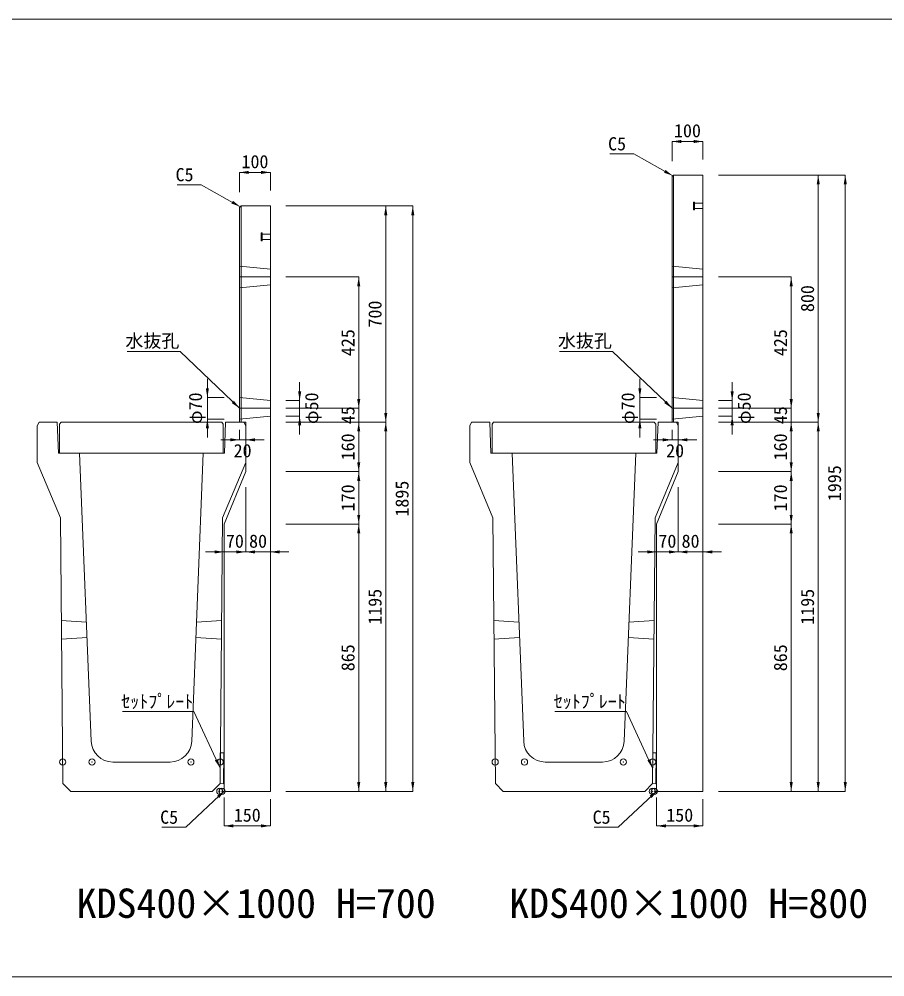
# Model space of a CAD drawing. Units: millimetres at full size, sheet at 1:40. Extents: x 172874 to 199766, y 869448 to 902797.
# Drawn here: x 179708 to 182510, y 869448 to 872548 of the extents above; entities that cross this region are included whole.
import ezdxf
from ezdxf.enums import TextEntityAlignment as Align

# ---------------------------------------------------------------- set-up
doc = ezdxf.new("R2010")
doc.units = ezdxf.units.MM
doc.header["$LTSCALE"] = 40
doc.header["$PDMODE"] = 32
doc.header["$PDSIZE"] = 20
doc.linetypes.add('DASHED', pattern=[7.5, 6, -1.5])
doc.linetypes.add('USER3', pattern=[1.35, 0.75, -0.6])
for name, color, linetype, lineweight in [('セットプレート', 3, 'Continuous', 13), ('パネックスKDS', 2, 'Continuous', 13), ('図枠', 5, 'Continuous', 13), ('寸法線', 7, 'Continuous', 13), ('引出線', 4, 'Continuous', 13), ('本体', 2, 'Continuous', 13), ('補助線', 8, 'Continuous', 13), ('ｲﾝｻｰﾄ', 3, 'USER3', 5)]:
    doc.layers.add(name, color=color, linetype=linetype, lineweight=lineweight)
doc.layers.add('文字', color=7, linetype='Continuous')
doc.styles.add('ＭＳ ゴシック', font='')
doc.styles.get('ＭＳ ゴシック').set_extended_font_data('MS Gothic')

# ---------------------------------------------------------------- blocks, each defined once
blk = doc.blocks.new('filled_arrow')
at = {"color": 0, "linetype": 'Continuous', "lineweight": -2}
blk.add_solid([(7.5, 1.25), (0, 0), (7.5, -1.25)], dxfattribs=at)

msp = doc.modelspace()

# ---------------------------------------------------------------- linework, layer by layer
at = {"layer": 'セットプレート'}
for points in [[(180358.13, 870073.73), (180369.13, 870073.62), (180370.08, 870173.62), (180359.08, 870173.72)], [(181758.13, 870073.73), (181769.13, 870073.62), (181770.08, 870173.62), (181759.08, 870173.72)]]:
    msp.add_lwpolyline(points, close=True, dxfattribs=at)
at = {"layer": 'パネックスKDS'}
for p, q in [((181821.29, 872038.73), (181826.29, 872043.73)), ((181821.29, 871243.73), (181821.29, 872038.73)), ((181826.29, 872043.73), (181921.29, 872043.73)), ((181921.29, 870048.73), (181921.29, 872043.73)), ((180421.29, 871938.73), (180426.29, 871943.73)), ((180421.29, 871243.73), (180421.29, 871938.73)), ((180426.29, 871943.73), (180521.29, 871943.73)), ((180521.29, 870048.73), (180521.29, 871943.73)), ((180421.29, 871243.73), (180441.29, 871243.73)), ((180441.29, 871083.73), (180441.29, 871243.73)), ((181821.29, 871243.73), (181841.29, 871243.73)), ((181841.29, 871083.73), (181841.29, 871243.73)), ((180441.29, 871083.73), (180371.29, 870913.73)), ((181841.29, 871083.73), (181771.29, 870913.73)), ((180371.29, 870053.73), (180371.29, 870913.73)), ((181771.29, 870053.73), (181771.29, 870913.73)), ((180371.29, 870053.73), (180376.29, 870048.73)), ((180376.29, 870048.73), (180521.29, 870048.73)), ((181771.29, 870053.73), (181776.29, 870048.73)), ((181776.29, 870048.73), (181921.29, 870048.73))]:
    msp.add_line(p, q, dxfattribs=at)
at = {"layer": 'パネックスKDS', "lineweight": 5}
for p, q in [((181826.29, 871243.73), (181826.29, 872043.73)), ((180426.29, 871243.73), (180426.29, 871943.73))]:
    msp.add_line(p, q, dxfattribs=at)
at = {"layer": 'パネックスKDS', "linetype": 'DASHED', "lineweight": 9}
for p, q in [((180421.29, 871748.73), (180521.29, 871738.73)), ((181821.29, 871748.73), (181921.29, 871738.73)), ((180421.29, 871678.73), (180521.29, 871688.73)), ((181821.29, 871678.73), (181921.29, 871688.73)), ((180421.29, 871323.73), (180521.29, 871313.73)), ((181821.29, 871323.73), (181921.29, 871313.73)), ((180421.29, 871253.73), (180521.29, 871263.73)), ((181821.29, 871253.73), (181921.29, 871263.73))]:
    msp.add_line(p, q, dxfattribs=at)
at = {"layer": '図枠'}
for p, q in [((172874.21, 872548.33), (185274.21, 872548.33)), ((172874.21, 872548.33), (185274.21, 872548.33)), ((172874.21, 869448.33), (185274.21, 869448.33))]:
    msp.add_line(p, q, dxfattribs=at)
at = {"layer": '寸法線'}
for p, q in [((181821.29, 872152.28), (181921.29, 872152.28)), ((181821.29, 872088.73), (181821.29, 872152.28)), ((181921.29, 872093.73), (181921.29, 872152.28)), ((180421.29, 872052.28), (180521.29, 872052.28)), ((180421.29, 871988.73), (180421.29, 872052.28)), ((180521.29, 871993.73), (180521.29, 872052.28)), ((181971.29, 872043.73), (182382.13, 872043.73)), ((181971.29, 872043.73), (182294.63, 872043.73)), ((182294.63, 871243.73), (182294.63, 872043.73)), ((182382.13, 870048.73), (182382.13, 872043.73)), ((180571.29, 871943.73), (180982.13, 871943.73)), ((180571.29, 871943.73), (180894.63, 871943.73)), ((180894.63, 871243.73), (180894.63, 871943.73)), ((180982.13, 870048.73), (180982.13, 871943.73)), ((180571.29, 871713.73), (180807.13, 871713.73)), ((180807.13, 871288.73), (180807.13, 871713.73)), ((181971.29, 871713.73), (182207.13, 871713.73)), ((182207.13, 871288.73), (182207.13, 871713.73)), ((180317.22, 871383.73), (180317.22, 871193.73)), ((181717.22, 871383.73), (181717.22, 871193.73)), ((180615.96, 871373.73), (180615.96, 871203.73)), ((180807.13, 871348.73), (180807.13, 871183.73)), ((182015.96, 871373.73), (182015.96, 871203.73)), ((182207.13, 871348.73), (182207.13, 871183.73)), ((180371.29, 871323.73), (180317.22, 871323.73)), ((181771.29, 871323.73), (181717.22, 871323.73)), ((180571.29, 871313.73), (180615.96, 871313.73)), ((180571.29, 871288.73), (180807.13, 871288.73)), ((180571.29, 871288.73), (180807.13, 871288.73)), ((181971.29, 871313.73), (182015.96, 871313.73)), ((181971.29, 871288.73), (182207.13, 871288.73)), ((181971.29, 871288.73), (182207.13, 871288.73)), ((180571.29, 871263.73), (180615.96, 871263.73)), ((181971.29, 871263.73), (182015.96, 871263.73)), ((180371.29, 871253.73), (180317.22, 871253.73)), ((180571.29, 871243.73), (180894.63, 871243.73)), ((180571.29, 871243.73), (180807.13, 871243.73)), ((180571.29, 871243.73), (180894.63, 871243.73)), ((180571.29, 871243.73), (180807.13, 871243.73)), ((180807.13, 871243.73), (180807.13, 871083.73)), ((180894.63, 871243.73), (180894.63, 870048.73)), ((181771.29, 871253.73), (181717.22, 871253.73)), ((181971.29, 871243.73), (182294.63, 871243.73)), ((181971.29, 871243.73), (182207.13, 871243.73)), ((181971.29, 871243.73), (182294.63, 871243.73)), ((181971.29, 871243.73), (182207.13, 871243.73)), ((182207.13, 871243.73), (182207.13, 871083.73)), ((182294.63, 871243.73), (182294.63, 870048.73)), ((180421.29, 871218.73), (180421.29, 871186.65)), ((180441.29, 871218.73), (180441.29, 871186.65)), ((181821.29, 871218.73), (181821.29, 871186.65)), ((181841.29, 871218.73), (181841.29, 871186.65)), ((180361.29, 871186.65), (180501.29, 871186.65)), ((181761.29, 871186.65), (181901.29, 871186.65)), ((180571.29, 871083.73), (180807.13, 871083.73)), ((180571.29, 871083.73), (180807.13, 871083.73)), ((180807.13, 871083.73), (180807.13, 870913.73)), ((181971.29, 871083.73), (182207.13, 871083.73)), ((181971.29, 871083.73), (182207.13, 871083.73)), ((182207.13, 871083.73), (182207.13, 870913.73)), ((180441.29, 871033.73), (180441.29, 870823.73)), ((180441.29, 871033.73), (180441.29, 870823.73)), ((180521.29, 871033.73), (180521.29, 870823.73)), ((181841.29, 871033.73), (181841.29, 870823.73)), ((181841.29, 871033.73), (181841.29, 870823.73)), ((181921.29, 871033.73), (181921.29, 870823.73)), ((180571.29, 870913.73), (180807.13, 870913.73)), ((180571.29, 870913.73), (180807.13, 870913.73)), ((180807.13, 870913.73), (180807.13, 870048.73)), ((181971.29, 870913.73), (182207.13, 870913.73)), ((181971.29, 870913.73), (182207.13, 870913.73)), ((182207.13, 870913.73), (182207.13, 870048.73)), ((180371.29, 870861.99), (180371.29, 870823.73)), ((181771.29, 870861.99), (181771.29, 870823.73)), ((180501.29, 870823.73), (180311.29, 870823.73)), ((180381.29, 870823.73), (180581.29, 870823.73)), ((181901.29, 870823.73), (181711.29, 870823.73)), ((181781.29, 870823.73), (181981.29, 870823.73)), ((180571.29, 870048.73), (180982.13, 870048.73)), ((180571.29, 870048.73), (180894.63, 870048.73)), ((180571.29, 870048.73), (180807.13, 870048.73)), ((181971.29, 870048.73), (182382.13, 870048.73)), ((181971.29, 870048.73), (182294.63, 870048.73)), ((181971.29, 870048.73), (182207.13, 870048.73)), ((180371.29, 870028.73), (180371.29, 869936.93)), ((180521.29, 870023.73), (180521.29, 869936.93)), ((181771.29, 870028.73), (181771.29, 869936.93)), ((181921.29, 870023.73), (181921.29, 869936.93)), ((180371.29, 869936.93), (180521.29, 869936.93)), ((181771.29, 869936.93), (181921.29, 869936.93))]:
    msp.add_line(p, q, dxfattribs=at)
at = {"layer": '引出線'}
for points in [[(181823.79, 872041.23), (181697.42, 872112.31), (181619.65, 872112.31)], [(180423.79, 871941.23), (180297.42, 872012.31), (180219.65, 872012.31)], [(180421.29, 871288.73), (180228.83, 871472.18), (180057.09, 871472.18)], [(181821.29, 871288.73), (181628.83, 871472.18), (181457.09, 871472.18)], [(180358.6, 870123.73), (180273.76, 870307.19), (180042.4, 870307.19)], [(181758.6, 870123.73), (181673.76, 870307.19), (181442.4, 870307.19)], [(180373.79, 870051.23), (180247.42, 869932.58), (180169.65, 869932.58)], [(181773.79, 870051.23), (181647.42, 869932.58), (181569.65, 869932.58)]]:
    msp.add_lwpolyline(points, dxfattribs=at)
at = {"layer": '本体'}
for p, q in [((179772.29, 871243.73), (179766.29, 871231.73)), ((179766.29, 871231.73), (179766.29, 871113.73)), ((179772.29, 871243.73), (179831.29, 871243.73)), ((179831.29, 871243.73), (179835.29, 871143.73)), ((180376.29, 871243.73), (180372.29, 871143.73)), ((180376.29, 871243.73), (180435.29, 871243.73)), ((180435.29, 871243.73), (180441.29, 871231.73)), ((180441.29, 871231.73), (180441.29, 871113.73)), ((181172.29, 871243.73), (181166.29, 871231.73)), ((181166.29, 871231.73), (181166.29, 871113.73)), ((181172.29, 871243.73), (181231.29, 871243.73)), ((181231.29, 871243.73), (181235.29, 871143.73)), ((181776.29, 871243.73), (181772.29, 871143.73)), ((181776.29, 871243.73), (181835.29, 871243.73)), ((181835.29, 871243.73), (181841.29, 871231.73)), ((181841.29, 871231.73), (181841.29, 871113.73)), ((179835.29, 871143.73), (179903.79, 871143.73)), ((179903.79, 871143.73), (179941.1, 870210.93)), ((180303.79, 871143.73), (180266.48, 870210.93)), ((180303.79, 871143.73), (180372.29, 871143.73)), ((181235.29, 871143.73), (181303.79, 871143.73)), ((181303.79, 871143.73), (181341.1, 870210.93)), ((181703.79, 871143.73), (181666.48, 870210.93)), ((181703.79, 871143.73), (181772.29, 871143.73)), ((179766.29, 871113.73), (179841.29, 870933.73)), ((180441.29, 871113.73), (180366.29, 870933.73)), ((181166.29, 871113.73), (181241.29, 870933.73)), ((181841.29, 871113.73), (181766.29, 870933.73)), ((179841.29, 870933.73), (179849.46, 870073.73)), ((180366.29, 870933.73), (180358.13, 870073.73)), ((181241.29, 870933.73), (181249.46, 870073.73)), ((181766.29, 870933.73), (181758.13, 870073.73)), ((179844.44, 870601.73), (179925.67, 870596.73)), ((180281.91, 870596.73), (180363.14, 870601.73)), ((181244.44, 870601.73), (181325.67, 870596.73)), ((181681.91, 870596.73), (181763.14, 870601.73)), ((179927.67, 870546.73), (179845.01, 870541.73)), ((180279.91, 870546.73), (180362.57, 870541.73)), ((181327.67, 870546.73), (181245.01, 870541.73)), ((181679.91, 870546.73), (181762.57, 870541.73)), ((180011.05, 870143.73), (180196.54, 870143.73)), ((181411.05, 870143.73), (181596.54, 870143.73)), ((179874.69, 870048.73), (179849.46, 870073.73)), ((179874.69, 870048.73), (180332.89, 870048.73)), ((180332.89, 870048.73), (180358.13, 870073.73)), ((181274.69, 870048.73), (181249.46, 870073.73)), ((181274.69, 870048.73), (181732.89, 870048.73)), ((181732.89, 870048.73), (181758.13, 870073.73))]:
    msp.add_line(p, q, dxfattribs=at)
at = {"layer": '本体', "lineweight": 20}
for points in [[(179838.79, 871237.73), (179843.79, 871243.73), (180363.79, 871243.73), (180368.79, 871237.73), (180368.79, 871143.73), (179838.79, 871143.73)], [(181238.79, 871237.73), (181243.79, 871243.73), (181763.79, 871243.73), (181768.79, 871237.73), (181768.79, 871143.73), (181238.79, 871143.73)]]:
    msp.add_lwpolyline(points, close=True, dxfattribs=at)
at = {"layer": '本体'}
for centre, start, end in [((180011.05, 870213.73), 182.29061, 270), ((180196.54, 870213.73), 270, 357.70939), ((181411.05, 870213.73), 182.29061, 270), ((181596.54, 870213.73), 270, 357.70939)]:
    msp.add_arc(centre, 70, start, end, dxfattribs=at)
at = {"layer": '補助線'}
for p, q in [((180421.29, 871713.73), (180521.29, 871713.73)), ((181821.29, 871713.73), (181921.29, 871713.73)), ((180421.29, 871288.73), (180521.29, 871288.73)), ((181821.29, 871288.73), (181921.29, 871288.73))]:
    msp.add_line(p, q, dxfattribs=at)
for p in [(179848.79, 870143.73), (179943.79, 870143.73), (180263.79, 870143.73), (180358.79, 870143.73), (181248.79, 870143.73), (181343.79, 870143.73), (181663.79, 870143.73), (181758.79, 870143.73), (180357.29, 870048.73), (180364.29, 870048.73), (180364.29, 870048.73), (181757.29, 870048.73), (181764.29, 870048.73), (181764.29, 870048.73)]:
    msp.add_point(p, dxfattribs=at)
at = {"layer": 'ｲﾝｻｰﾄ'}
for p, q in [((181891.29, 871956.23), (181891.29, 871931.23)), ((181894.29, 871956.23), (181891.29, 871956.23)), ((181894.29, 871931.23), (181894.29, 871956.23)), ((181921.29, 871952.23), (181894.29, 871952.23)), ((181891.29, 871931.23), (181894.29, 871931.23)), ((181894.29, 871935.23), (181921.29, 871935.23)), ((180491.29, 871856.23), (180491.29, 871831.23)), ((180494.29, 871856.23), (180491.29, 871856.23)), ((180494.29, 871831.23), (180494.29, 871856.23)), ((180521.29, 871852.23), (180494.29, 871852.23)), ((180491.29, 871831.23), (180494.29, 871831.23)), ((180494.29, 871835.23), (180521.29, 871835.23))]:
    msp.add_line(p, q, dxfattribs=at)

# ---------------------------------------------------------------- block references
at = {"layer": '寸法線', "xscale": 4, "yscale": 4}
for p in [(181821.29, 872152.28), (180421.29, 872052.28), (180441.29, 871186.65), (181841.29, 871186.65), (180441.29, 870823.73), (180521.29, 870823.73), (181841.29, 870823.73), (181921.29, 870823.73), (180371.29, 869936.93), (181771.29, 869936.93)]:
    msp.add_blockref('filled_arrow', p, dxfattribs=at)
for p, rotation in [((181921.29, 872152.28), 180), ((180521.29, 872052.28), 180), ((182294.63, 872043.73), 270), ((182382.13, 872043.73), 270), ((180894.63, 871943.73), 270), ((180982.13, 871943.73), 270), ((180807.13, 871713.73), 270), ((182207.13, 871713.73), 270), ((180317.22, 871323.73), 90), ((181717.22, 871323.73), 90), ((180615.96, 871313.73), 90), ((180807.13, 871288.73), 90), ((180807.13, 871288.73), 90), ((182015.96, 871313.73), 90), ((182207.13, 871288.73), 90), ((182207.13, 871288.73), 90), ((180615.96, 871263.73), 270), ((180894.63, 871243.73), 90), ((182015.96, 871263.73), 270), ((182294.63, 871243.73), 90), ((180317.22, 871253.73), 270), ((180807.13, 871243.73), 270), ((180807.13, 871243.73), 270), ((180894.63, 871243.73), 270), ((181717.22, 871253.73), 270), ((182207.13, 871243.73), 270), ((182207.13, 871243.73), 270), ((182294.63, 871243.73), 270), ((180421.29, 871186.65), 180), ((181821.29, 871186.65), 180), ((180807.13, 871083.73), 90), ((182207.13, 871083.73), 90), ((180807.13, 871083.73), 270), ((182207.13, 871083.73), 270), ((180807.13, 870913.73), 90), ((182207.13, 870913.73), 90), ((180807.13, 870913.73), 270), ((182207.13, 870913.73), 270), ((180371.29, 870823.73), 180), ((180441.29, 870823.73), 180), ((181771.29, 870823.73), 180), ((181841.29, 870823.73), 180), ((180807.13, 870048.73), 90), ((180894.63, 870048.73), 90), ((180982.13, 870048.73), 90), ((182207.13, 870048.73), 90), ((182294.63, 870048.73), 90), ((182382.13, 870048.73), 90), ((180521.29, 869936.93), 180), ((181921.29, 869936.93), 180)]:
    msp.add_blockref('filled_arrow', p, dxfattribs=dict(at, rotation=rotation))
at = {"layer": '引出線', "xscale": 4, "yscale": 4}
for p, rotation in [((181823.79, 872041.23), 150.6), ((180423.79, 871941.23), 150.6), ((180421.29, 871288.73), 136.4), ((181821.29, 871288.73), 136.4), ((180358.6, 870123.73), 114.8), ((181758.6, 870123.73), 114.8), ((180373.79, 870051.23), 223.2), ((181773.79, 870051.23), 223.2)]:
    msp.add_blockref('filled_arrow', p, dxfattribs=dict(at, rotation=rotation))

# ---------------------------------------------------------------- texts
at = {"layer": '寸法線', "style": 'ＭＳ ゴシック'}
for s, p in [('100', (181871.29, 872187.28)), ('100', (180471.29, 872087.28)), ('20', (180431.29, 871151.65)), ('20', (181831.29, 871151.65)), ('70', (180406.29, 870858.73)), ('80', (180481.29, 870858.73)), ('70', (181806.29, 870858.73)), ('80', (181881.29, 870858.73)), ('150', (180446.29, 869971.93)), ('150', (181846.29, 869971.93))]:
    msp.add_text(s, height=42.72, dxfattribs=at).set_placement(p, align=Align.MIDDLE_CENTER)
for s, p in [('800', (182259.63, 871643.73)), ('700', (180859.63, 871593.73)), ('425', (180772.13, 871501.23)), ('425', (182172.13, 871501.23)), ('φ70', (180278.56, 871288.73)), ('φ50', (180654.62, 871288.73)), ('φ70', (181678.56, 871288.73)), ('φ50', (182054.62, 871288.73)), ('45', (180772.13, 871266.23)), ('45', (182172.13, 871266.23)), ('160', (180772.13, 871163.73)), ('160', (182172.13, 871163.73)), ('1995', (182347.13, 871046.23)), ('170', (180772.13, 870998.73)), ('1895', (180947.13, 870996.23)), ('170', (182172.13, 870998.73)), ('1195', (180859.63, 870646.23)), ('1195', (182259.63, 870646.23)), ('865', (180772.13, 870481.23)), ('865', (182172.13, 870481.23))]:
    msp.add_text(s, height=42.72, rotation=90, dxfattribs=at).set_placement(p, align=Align.MIDDLE_CENTER)
at = {"layer": '引出線', "style": 'ＭＳ ゴシック'}
for s, p in [('C5', (181672.42, 872166.31)), ('C5', (180272.42, 872066.31)), ('水抜孔', (180226.58, 871528.46)), ('水抜孔', (181626.58, 871528.46)), ('ｾｯﾄﾌﾟﾚｰﾄ', (180271.51, 870361.19)), ('ｾｯﾄﾌﾟﾚｰﾄ', (181671.51, 870361.19)), ('C5', (180222.42, 869986.58)), ('C5', (181622.42, 869986.58))]:
    msp.add_text(s, height=42.72, dxfattribs=at).set_placement(p, align=Align.TOP_RIGHT)
at = {"layer": '文字', "style": 'ＭＳ ゴシック'}
for s, p in [('KDS400×1000 H=700', (179893.87, 869610.66)), ('KDS400×1000 H=800', (181293.87, 869610.66))]:
    msp.add_text(s, height=94.94, dxfattribs=at).set_placement(p, align=Align.BOTTOM_LEFT)

doc.saveas('drawing.dxf')
